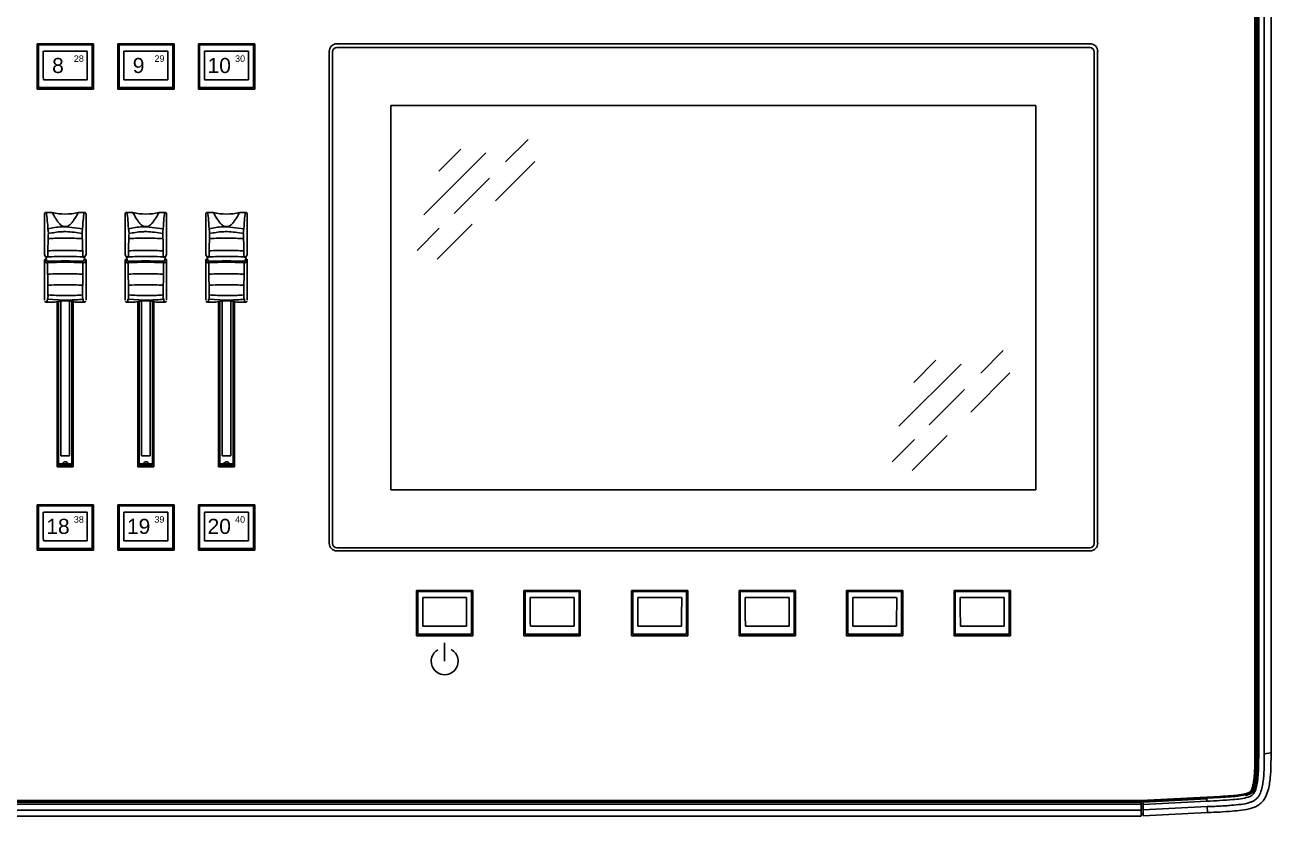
# Model space of a CAD drawing. Header units: inches. Extents: x 1.2 to 43.4, y 1.7 to 28.6.
# Drawn here: x 31.8 to 43.39, y 9.22 to 16.57 of the extents above; entities that cross this region are included whole.
import ezdxf
from ezdxf.enums import TextEntityAlignment as Align

# ---------------------------------------------------------------- set-up
doc = ezdxf.new("R2010")
doc.units = ezdxf.units.IN
doc.header["$MEASUREMENT"] = 0
doc.layers.add('ARTWORK', color=2, linetype='Continuous')
doc.layers.add('OBJECT', color=7, linetype='Continuous')
doc.styles.add('Arial', font='arial.ttf')

msp = doc.modelspace()

# ---------------------------------------------------------------- linework, layer by layer
for p, q in [((43.329, 19.833), (43.329, 9.795)), ((43.392, 9.803), (43.392, 19.916)), ((43.242, 9.798), (43.242, 19.719)), ((43.254, 9.8), (43.254, 19.746)), ((43.264, 19.783), (43.264, 9.816)), ((43.274, 9.814), (43.274, 19.773)), ((43.277, 19.762), (43.277, 9.795)), ((32.438, 16.392), (31.914, 16.392)), ((31.914, 16.392), (31.914, 15.971)), ((32.426, 16.383), (31.926, 16.383)), ((31.926, 16.383), (31.926, 15.986)), ((32.426, 15.986), (32.426, 16.383)), ((32.438, 15.971), (32.438, 16.392)), ((33.188, 16.392), (32.664, 16.392)), ((32.664, 16.392), (32.664, 15.971)), ((33.176, 16.383), (32.676, 16.383)), ((32.676, 16.383), (32.676, 15.986)), ((33.176, 15.986), (33.176, 16.383)), ((33.188, 15.971), (33.188, 16.392)), ((33.938, 16.392), (33.414, 16.392)), ((33.414, 16.392), (33.414, 15.971)), ((33.926, 16.383), (33.426, 16.383)), ((33.426, 16.383), (33.426, 15.986)), ((33.926, 15.986), (33.926, 16.383)), ((33.938, 15.971), (33.938, 16.392)), ((41.708, 16.394), (34.702, 16.394)), ((41.708, 16.36), (34.702, 16.36)), ((32.38, 16.325), (31.972, 16.325)), ((33.13, 16.325), (32.722, 16.325)), ((33.88, 16.325), (33.472, 16.325)), ((34.631, 16.324), (34.631, 11.752)), ((34.663, 16.326), (34.663, 11.749)), ((41.748, 11.749), (41.748, 16.326)), ((41.779, 11.752), (41.779, 16.324)), ((31.972, 16.059), (32.379, 16.059)), ((32.722, 16.059), (33.129, 16.059)), ((33.472, 16.059), (33.879, 16.059)), ((31.914, 15.971), (32.438, 15.971)), ((31.926, 15.986), (32.426, 15.986)), ((32.664, 15.971), (33.188, 15.971)), ((32.676, 15.986), (33.176, 15.986)), ((33.414, 15.971), (33.938, 15.971)), ((33.426, 15.986), (33.926, 15.986)), ((35.205, 15.821), (35.205, 12.248)), ((41.205, 15.821), (35.205, 15.821)), ((41.205, 12.248), (41.205, 15.821)), ((36.481, 15.505), (36.272, 15.296)), ((36.089, 15.381), (35.512, 14.804)), ((35.855, 15.415), (35.65, 15.209)), ((36.543, 15.299), (36.179, 14.935)), ((36.121, 15.144), (35.792, 14.816)), ((31.983, 14.436), (31.983, 14.812)), ((32.049, 14.827), (31.998, 14.827)), ((32.049, 14.827), (32.054, 14.827)), ((32.297, 14.827), (32.302, 14.827)), ((32.353, 14.827), (32.302, 14.827)), ((32.369, 14.436), (32.369, 14.812)), ((32.733, 14.436), (32.733, 14.812)), ((32.799, 14.827), (32.748, 14.827)), ((32.799, 14.827), (32.804, 14.827)), ((33.047, 14.827), (33.052, 14.827)), ((33.103, 14.827), (33.052, 14.827)), ((33.119, 14.436), (33.119, 14.812)), ((33.483, 14.436), (33.483, 14.812)), ((33.549, 14.827), (33.498, 14.827)), ((33.549, 14.827), (33.554, 14.827)), ((33.797, 14.827), (33.802, 14.827)), ((33.853, 14.827), (33.802, 14.827)), ((33.869, 14.436), (33.869, 14.812)), ((32.183, 14.694), (32.338, 14.675)), ((32.933, 14.694), (33.088, 14.675)), ((33.683, 14.694), (33.838, 14.675)), ((35.655, 14.679), (35.449, 14.473)), ((35.961, 14.717), (35.635, 14.392)), ((31.983, 14.436), (31.992, 14.417)), ((31.983, 14.433), (31.983, 14.436)), ((31.983, 14.433), (31.993, 14.414)), ((31.983, 14.386), (31.988, 14.391)), ((31.983, 14.01), (31.983, 14.386)), ((31.992, 14.362), (31.983, 14.386)), ((31.988, 14.391), (31.993, 14.391)), ((31.993, 14.391), (31.998, 14.396)), ((31.998, 14.411), (31.998, 14.396)), ((31.998, 14.396), (32.006, 14.374)), ((32.345, 14.374), (32.354, 14.396)), ((32.354, 14.411), (32.354, 14.396)), ((32.354, 14.396), (32.359, 14.391)), ((32.359, 14.417), (32.369, 14.436)), ((32.359, 14.414), (32.368, 14.433)), ((32.359, 14.391), (32.364, 14.391)), ((32.369, 14.386), (32.36, 14.362)), ((32.364, 14.391), (32.369, 14.386)), ((32.369, 14.436), (32.368, 14.433)), ((32.369, 14.01), (32.369, 14.386)), ((32.733, 14.436), (32.742, 14.417)), ((32.733, 14.433), (32.733, 14.436)), ((32.733, 14.433), (32.743, 14.414)), ((32.733, 14.386), (32.738, 14.391)), ((32.733, 14.01), (32.733, 14.386)), ((32.742, 14.362), (32.733, 14.386)), ((32.738, 14.391), (32.743, 14.391)), ((32.743, 14.391), (32.748, 14.396)), ((32.748, 14.411), (32.748, 14.396)), ((32.748, 14.396), (32.756, 14.374)), ((33.095, 14.374), (33.104, 14.396)), ((33.104, 14.411), (33.104, 14.396)), ((33.104, 14.396), (33.109, 14.391)), ((33.109, 14.417), (33.119, 14.436)), ((33.109, 14.414), (33.118, 14.433)), ((33.109, 14.391), (33.114, 14.391)), ((33.119, 14.386), (33.11, 14.362)), ((33.114, 14.391), (33.119, 14.386)), ((33.119, 14.436), (33.118, 14.433)), ((33.119, 14.01), (33.119, 14.386)), ((33.483, 14.436), (33.492, 14.417)), ((33.483, 14.433), (33.483, 14.436)), ((33.483, 14.433), (33.493, 14.414)), ((33.483, 14.386), (33.488, 14.391)), ((33.483, 14.01), (33.483, 14.386)), ((33.492, 14.362), (33.483, 14.386)), ((33.488, 14.391), (33.493, 14.391)), ((33.493, 14.391), (33.498, 14.396)), ((33.498, 14.411), (33.498, 14.396)), ((33.498, 14.396), (33.506, 14.374)), ((33.845, 14.374), (33.854, 14.396)), ((33.854, 14.411), (33.854, 14.396)), ((33.854, 14.396), (33.859, 14.391)), ((33.859, 14.417), (33.869, 14.436)), ((33.859, 14.414), (33.868, 14.433)), ((33.859, 14.391), (33.864, 14.391)), ((33.869, 14.386), (33.86, 14.362)), ((33.864, 14.391), (33.869, 14.386)), ((33.869, 14.436), (33.868, 14.433)), ((33.869, 14.01), (33.869, 14.386)), ((32.001, 13.993), (32.06, 13.993)), ((32.164, 14.012), (32.01, 14.019)), ((32.101, 13.996), (32.101, 12.461)), ((32.113, 13.998), (32.113, 12.475)), ((32.136, 14), (32.136, 12.563)), ((32.215, 12.563), (32.215, 14)), ((32.238, 12.475), (32.238, 13.998)), ((32.25, 12.461), (32.25, 13.996)), ((32.294, 13.993), (32.351, 13.993)), ((32.751, 13.993), (32.81, 13.993)), ((32.914, 14.012), (32.76, 14.019)), ((32.851, 13.996), (32.851, 12.461)), ((32.863, 13.998), (32.863, 12.475)), ((32.886, 14), (32.886, 12.563)), ((32.965, 12.563), (32.965, 14)), ((32.988, 12.475), (32.988, 13.998)), ((33, 12.461), (33, 13.996)), ((33.044, 13.993), (33.101, 13.993)), ((33.501, 13.993), (33.56, 13.993)), ((33.664, 14.012), (33.51, 14.019)), ((33.601, 13.996), (33.601, 12.461)), ((33.613, 13.998), (33.613, 12.475)), ((33.636, 14), (33.636, 12.563)), ((33.715, 12.563), (33.715, 14)), ((33.738, 12.475), (33.738, 13.998)), ((33.75, 12.461), (33.75, 13.996)), ((33.794, 13.993), (33.851, 13.993)), ((40.275, 13.452), (40.069, 13.246)), ((40.901, 13.542), (40.692, 13.333)), ((40.508, 13.417), (39.931, 12.84)), ((40.962, 13.335), (40.598, 12.971)), ((40.54, 13.181), (40.211, 12.852)), ((40.38, 12.753), (40.055, 12.428)), ((40.074, 12.715), (39.868, 12.51)), ((32.136, 12.563), (32.215, 12.563)), ((32.886, 12.563), (32.965, 12.563)), ((33.636, 12.563), (33.715, 12.563)), ((32.101, 12.461), (32.25, 12.461)), ((32.113, 12.49), (32.238, 12.49)), ((32.113, 12.475), (32.238, 12.475)), ((32.851, 12.461), (33, 12.461)), ((32.863, 12.49), (32.988, 12.49)), ((32.863, 12.475), (32.988, 12.475)), ((33.601, 12.461), (33.75, 12.461)), ((33.613, 12.49), (33.738, 12.49)), ((33.613, 12.475), (33.738, 12.475)), ((35.205, 12.249), (41.205, 12.249)), ((35.205, 12.248), (41.205, 12.248)), ((32.438, 12.109), (31.914, 12.109)), ((31.914, 12.109), (31.914, 11.689)), ((32.426, 12.1), (31.926, 12.1)), ((31.926, 12.1), (31.926, 11.703)), ((32.426, 11.703), (32.426, 12.1)), ((32.438, 11.689), (32.438, 12.109)), ((33.188, 12.109), (32.664, 12.109)), ((32.664, 12.109), (32.664, 11.689)), ((33.176, 12.1), (32.676, 12.1)), ((32.676, 12.1), (32.676, 11.703)), ((33.176, 11.703), (33.176, 12.1)), ((33.188, 11.689), (33.188, 12.109)), ((33.938, 12.109), (33.414, 12.109)), ((33.414, 12.109), (33.414, 11.689)), ((33.926, 12.1), (33.426, 12.1)), ((33.426, 12.1), (33.426, 11.703)), ((33.926, 11.703), (33.926, 12.1)), ((33.938, 11.689), (33.938, 12.109)), ((32.38, 12.042), (31.972, 12.042)), ((33.13, 12.042), (32.722, 12.042)), ((33.88, 12.042), (33.472, 12.042)), ((31.972, 11.776), (32.379, 11.776)), ((32.722, 11.776), (33.129, 11.776)), ((33.472, 11.776), (33.879, 11.776)), ((34.702, 11.71), (41.708, 11.71)), ((31.914, 11.689), (32.438, 11.689)), ((31.926, 11.703), (32.426, 11.703)), ((32.664, 11.689), (33.188, 11.689)), ((32.676, 11.703), (33.176, 11.703)), ((33.414, 11.689), (33.938, 11.689)), ((33.426, 11.703), (33.926, 11.703)), ((34.702, 11.681), (41.708, 11.681)), ((35.967, 11.314), (35.443, 11.314)), ((35.443, 11.314), (35.443, 10.893)), ((35.955, 11.305), (35.455, 11.305)), ((35.455, 11.305), (35.455, 10.908)), ((35.909, 11.247), (35.501, 11.247)), ((35.955, 10.908), (35.955, 11.305)), ((35.967, 10.893), (35.967, 11.314)), ((36.967, 11.314), (36.443, 11.314)), ((36.443, 11.314), (36.443, 10.893)), ((36.955, 11.305), (36.455, 11.305)), ((36.455, 11.305), (36.455, 10.908)), ((36.909, 11.247), (36.501, 11.247)), ((36.955, 10.908), (36.955, 11.305)), ((36.967, 10.893), (36.967, 11.314)), ((37.967, 11.314), (37.443, 11.314)), ((37.443, 11.314), (37.443, 10.893)), ((37.955, 11.305), (37.455, 11.305)), ((37.455, 11.305), (37.455, 10.908)), ((37.909, 11.247), (37.501, 11.247)), ((37.955, 10.908), (37.955, 11.305)), ((37.967, 10.893), (37.967, 11.314)), ((38.967, 11.314), (38.443, 11.314)), ((38.443, 11.314), (38.443, 10.893)), ((38.955, 11.305), (38.455, 11.305)), ((38.455, 11.305), (38.455, 10.908)), ((38.909, 11.247), (38.501, 11.247)), ((38.955, 10.908), (38.955, 11.305)), ((38.967, 10.893), (38.967, 11.314)), ((39.967, 11.314), (39.443, 11.314)), ((39.443, 11.314), (39.443, 10.893)), ((39.955, 11.305), (39.455, 11.305)), ((39.455, 11.305), (39.455, 10.908)), ((39.909, 11.247), (39.501, 11.247)), ((39.955, 10.908), (39.955, 11.305)), ((39.967, 10.893), (39.967, 11.314)), ((40.967, 11.314), (40.443, 11.314)), ((40.443, 11.314), (40.443, 10.893)), ((40.955, 11.305), (40.455, 11.305)), ((40.455, 11.305), (40.455, 10.908)), ((40.909, 11.247), (40.501, 11.247)), ((40.955, 10.908), (40.955, 11.305)), ((40.967, 10.893), (40.967, 11.314)), ((35.455, 10.908), (35.955, 10.908)), ((35.502, 10.981), (35.909, 10.981)), ((36.455, 10.908), (36.955, 10.908)), ((36.502, 10.981), (36.909, 10.981)), ((37.455, 10.908), (37.955, 10.908)), ((37.502, 10.981), (37.909, 10.981)), ((38.455, 10.908), (38.955, 10.908)), ((38.502, 10.981), (38.909, 10.981)), ((39.455, 10.908), (39.955, 10.908)), ((39.502, 10.981), (39.909, 10.981)), ((40.455, 10.908), (40.955, 10.908)), ((40.502, 10.981), (40.909, 10.981)), ((35.443, 10.893), (35.967, 10.893)), ((36.443, 10.893), (36.967, 10.893)), ((37.443, 10.893), (37.967, 10.893)), ((38.443, 10.893), (38.967, 10.893)), ((39.443, 10.893), (39.967, 10.893)), ((40.443, 10.893), (40.967, 10.893)), ((43.274, 9.814), (43.277, 9.795)), ((43.392, 9.803), (43.329, 9.795)), ((42.18, 9.36), (42.794, 9.392)), ((42.184, 9.347), (26.294, 9.347)), ((42.184, 9.326), (26.294, 9.326)), ((26.297, 9.351), (42.18, 9.351)), ((26.298, 9.36), (42.18, 9.36)), ((42.18, 9.351), (42.794, 9.383)), ((42.184, 9.351), (42.184, 9.217)), ((42.203, 9.33), (42.184, 9.33)), ((42.203, 9.307), (42.184, 9.307)), ((42.203, 9.282), (42.184, 9.282)), ((42.203, 9.346), (42.795, 9.377)), ((42.796, 9.355), (42.203, 9.325)), ((42.203, 9.218), (42.203, 9.352)), ((42.798, 9.304), (42.203, 9.273)), ((42.795, 9.377), (42.796, 9.355)), ((42.802, 9.249), (42.798, 9.304)), ((26.294, 9.272), (42.184, 9.272)), ((42.184, 9.217), (26.294, 9.217)), ((42.203, 9.237), (42.184, 9.237)), ((42.203, 9.218), (42.802, 9.249))]:
    msp.add_line(p, q)
for centre, radius, start, end in [((34.702, 16.323), 0.0708, 89.7864, 179.7846), ((34.702, 16.32), 0.0392, 89.7864, 179.7851), ((41.709, 16.323), 0.0708, 0.2149, 90.2134), ((41.708, 16.32), 0.0392, 0.2146, 90.213), ((32.176, 15.315), 0.504, 256.0343, 283.9657), ((32.926, 15.315), 0.504, 256.0343, 283.9657), ((33.676, 15.315), 0.504, 256.0343, 283.9657), ((32.219, 14.68), 0.053, 163.4721, 164.5832), ((32.132, 14.68), 0.053, 15.4168, 16.5279), ((32.969, 14.68), 0.053, 163.4721, 164.5832), ((32.882, 14.68), 0.053, 15.4168, 16.5279), ((33.719, 14.68), 0.053, 163.4721, 164.5832), ((33.632, 14.68), 0.053, 15.4168, 16.5279), ((31.997, 14.417), 0.00494, 180.0311, 206.2194), ((32.354, 14.417), 0.00496, 333.7423, 359.9138), ((32.747, 14.417), 0.00494, 180.0311, 206.2194), ((33.104, 14.417), 0.00496, 333.7423, 359.9138), ((33.497, 14.417), 0.00494, 180.0311, 206.2194), ((33.854, 14.417), 0.00496, 333.7423, 359.9138), ((32.176, 12.477), 0.0316, 24.5217, 155.4783), ((32.926, 12.477), 0.0316, 24.5217, 155.4783), ((33.676, 12.477), 0.0316, 24.5217, 155.4783), ((34.702, 11.752), 0.0708, 180.2151, 270.2136), ((34.702, 11.749), 0.0392, 180.2158, 270.2131), ((41.709, 11.752), 0.0708, 269.7866, 359.7853), ((41.708, 11.749), 0.0392, 269.7875, 359.7844), ((43.267, 9.794), 0.022, 70.1732, 96.1679), ((42.214, 9.355), 0.582, 2.1527, 3.2299)]:
    msp.add_arc(centre, radius, start, end)
for centre, major_axis, ratio, start_param, end_param in [((32.005, 16.165), (-0.004, 1.271), 0.026272, 1.444754, 1.654753), ((32.346, 16.165), (0.004, 1.271), 0.026272, 4.628433, 4.838432), ((32.755, 16.165), (-0.004, 1.271), 0.026272, 1.444754, 1.654753), ((33.096, 16.165), (0.004, 1.271), 0.026272, 4.628433, 4.838432), ((33.505, 16.165), (-0.004, 1.271), 0.026272, 1.444754, 1.654753), ((33.846, 16.165), (0.004, 1.271), 0.026272, 4.628433, 4.838432), ((31.997, 14.301), (-0.003, 0.534), 0.050493, 5.488096, 6.108339), ((32.354, 14.301), (0.003, 0.534), 0.050493, 0.174847, 0.795089), ((32.747, 14.301), (-0.003, 0.534), 0.050493, 5.488096, 6.108339), ((33.104, 14.301), (0.003, 0.534), 0.050493, 0.174847, 0.795089), ((33.497, 14.301), (-0.003, 0.534), 0.050493, 5.488096, 6.108339), ((33.854, 14.301), (0.003, 0.534), 0.050493, 0.174847, 0.795089), ((32.016, 14.374), (0.01, 0), 0.147857, 3.193953, 5.021477), ((32.176, 14.304), (0.515, 0), 0.139026, 1.261708, 1.879885), ((32.335, 14.374), (0.01, 0), 0.147857, 4.403301, 6.230825), ((32.766, 14.374), (0.01, 0), 0.147857, 3.193953, 5.021477), ((32.926, 14.304), (0.515, 0), 0.139026, 1.261708, 1.879885), ((33.085, 14.374), (0.01, 0), 0.147857, 4.403301, 6.230825), ((33.516, 14.374), (0.01, 0), 0.147857, 3.193953, 5.021477), ((33.676, 14.304), (0.515, 0), 0.139026, 1.261708, 1.879885), ((33.835, 14.374), (0.01, 0), 0.147857, 4.403301, 6.230825), ((31.996, 14.671), (-0.004, 0.678), 0.050817, 3.141275, 3.418792), ((32.355, 14.671), (0.004, 0.678), 0.050817, 2.864394, 3.141911), ((32.746, 14.671), (-0.004, 0.678), 0.050817, 3.141275, 3.418792), ((33.105, 14.671), (0.004, 0.678), 0.050817, 2.864394, 3.141911), ((33.496, 14.671), (-0.004, 0.678), 0.050817, 3.141275, 3.418792), ((33.855, 14.671), (0.004, 0.678), 0.050817, 2.864394, 3.141911), ((32.005, 11.882), (-0.004, 1.271), 0.026272, 1.444754, 1.654753), ((32.346, 11.882), (0.004, 1.271), 0.026272, 4.628433, 4.838432), ((32.755, 11.882), (-0.004, 1.271), 0.026272, 1.444754, 1.654753), ((33.096, 11.882), (0.004, 1.271), 0.026272, 4.628433, 4.838432), ((33.505, 11.882), (-0.004, 1.271), 0.026272, 1.444754, 1.654753), ((33.846, 11.882), (0.004, 1.271), 0.026272, 4.628433, 4.838432), ((35.535, 11.087), (-0.004, 1.271), 0.026272, 1.444754, 1.654753), ((35.876, 11.087), (0.004, 1.271), 0.026272, 4.628433, 4.838432), ((36.535, 11.087), (-0.004, 1.271), 0.026272, 1.444754, 1.654753), ((36.876, 11.087), (0.004, 1.271), 0.026272, 4.628433, 4.838432), ((37.535, 11.087), (-0.004, 1.271), 0.026272, 1.444754, 1.654753), ((37.876, 11.087), (0.004, 1.271), 0.026272, 4.628433, 4.838432), ((38.535, 11.087), (-0.004, 1.271), 0.026272, 1.444754, 1.654753), ((38.876, 11.087), (0.004, 1.271), 0.026272, 4.628433, 4.838432), ((39.535, 11.087), (-0.004, 1.271), 0.026272, 1.444754, 1.654753), ((39.876, 11.087), (0.004, 1.271), 0.026272, 4.628433, 4.838432), ((40.535, 11.087), (-0.004, 1.271), 0.026272, 1.444754, 1.654753), ((40.876, 11.087), (0.004, 1.271), 0.026272, 4.628433, 4.838432)]:
    msp.add_ellipse(centre, major_axis=major_axis, ratio=ratio, start_param=start_param, end_param=end_param)
for points, knots in [([(31.983, 14.812), (31.983, 14.813), (31.983, 14.817), (31.986, 14.822), (31.99, 14.825), (31.994, 14.827), (31.997, 14.827), (31.998, 14.827)], [0, 0, 0, 0, 0.214856, 0.429664, 0.644194, 0.85861, 1, 1, 1, 1]), ([(32.054, 14.827), (32.06, 14.816), (32.07, 14.798), (32.094, 14.755), (32.12, 14.723), (32.139, 14.706), (32.157, 14.697), (32.166, 14.696), (32.169, 14.695)], [0, 0, 0, 0, 0.385236, 0.682535, 0.801561, 0.919708, 0.973705, 1, 1, 1, 1]), ([(32.183, 14.695), (32.186, 14.696), (32.194, 14.697), (32.213, 14.706), (32.232, 14.723), (32.257, 14.755), (32.282, 14.798), (32.292, 14.816), (32.297, 14.827)], [0, 0, 0, 0, 0.026295, 0.080292, 0.198439, 0.317465, 0.614764, 1, 1, 1, 1]), ([(32.353, 14.827), (32.355, 14.827), (32.358, 14.827), (32.363, 14.824), (32.367, 14.82), (32.368, 14.816), (32.369, 14.813), (32.369, 14.812)], [0, 0, 0, 0, 0.214811, 0.429658, 0.644213, 0.858624, 1, 1, 1, 1]), ([(32.733, 14.812), (32.733, 14.813), (32.733, 14.817), (32.736, 14.822), (32.74, 14.825), (32.744, 14.827), (32.747, 14.827), (32.748, 14.827)], [0, 0, 0, 0, 0.214856, 0.429664, 0.644194, 0.85861, 1, 1, 1, 1]), ([(32.804, 14.827), (32.81, 14.816), (32.82, 14.798), (32.844, 14.755), (32.87, 14.723), (32.889, 14.706), (32.907, 14.697), (32.916, 14.696), (32.919, 14.695)], [0, 0, 0, 0, 0.385236, 0.682535, 0.801561, 0.919708, 0.973705, 1, 1, 1, 1]), ([(32.933, 14.695), (32.936, 14.696), (32.944, 14.697), (32.963, 14.706), (32.982, 14.723), (33.007, 14.755), (33.032, 14.798), (33.042, 14.816), (33.047, 14.827)], [0, 0, 0, 0, 0.026295, 0.080292, 0.198439, 0.317465, 0.614764, 1, 1, 1, 1]), ([(33.103, 14.827), (33.105, 14.827), (33.108, 14.827), (33.113, 14.824), (33.117, 14.82), (33.118, 14.816), (33.119, 14.813), (33.119, 14.812)], [0, 0, 0, 0, 0.214811, 0.429658, 0.644213, 0.858624, 1, 1, 1, 1]), ([(33.483, 14.812), (33.483, 14.813), (33.483, 14.817), (33.486, 14.822), (33.49, 14.825), (33.494, 14.827), (33.497, 14.827), (33.498, 14.827)], [0, 0, 0, 0, 0.214856, 0.429664, 0.644194, 0.85861, 1, 1, 1, 1]), ([(33.554, 14.827), (33.56, 14.816), (33.57, 14.798), (33.594, 14.755), (33.62, 14.723), (33.639, 14.706), (33.657, 14.697), (33.666, 14.696), (33.669, 14.695)], [0, 0, 0, 0, 0.385236, 0.682535, 0.801561, 0.919708, 0.973705, 1, 1, 1, 1]), ([(33.683, 14.695), (33.686, 14.696), (33.694, 14.697), (33.713, 14.706), (33.732, 14.723), (33.757, 14.755), (33.782, 14.798), (33.792, 14.816), (33.797, 14.827)], [0, 0, 0, 0, 0.026295, 0.080292, 0.198439, 0.317465, 0.614764, 1, 1, 1, 1]), ([(33.853, 14.827), (33.855, 14.827), (33.858, 14.827), (33.863, 14.824), (33.867, 14.82), (33.868, 14.816), (33.869, 14.813), (33.869, 14.812)], [0, 0, 0, 0, 0.214811, 0.429658, 0.644213, 0.858624, 1, 1, 1, 1]), ([(32.019, 14.63), (32.018, 14.616), (32.017, 14.581), (32.015, 14.515), (32.013, 14.455), (32.013, 14.42), (32.013, 14.414)], [0, 0, 0, 0, 0.23639, 0.574704, 0.922829, 1, 1, 1, 1]), ([(32.014, 14.675), (32.056, 14.683), (32.107, 14.693), (32.159, 14.694), (32.168, 14.694)], [0, 0, 0, 0, 0.824173, 1, 1, 1, 1]), ([(32.014, 14.675), (32.014, 14.673), (32.015, 14.668), (32.017, 14.658), (32.018, 14.648), (32.019, 14.638), (32.019, 14.633), (32.019, 14.63)], [0, 0, 0, 0, 0.178682, 0.389455, 0.593992, 0.796184, 1, 1, 1, 1]), ([(32.333, 14.63), (32.282, 14.639), (32.22, 14.649), (32.113, 14.647), (32.06, 14.638), (32.019, 14.63)], [0, 0, 0, 0, 0.48183, 0.603063, 1, 1, 1, 1]), ([(32.183, 14.694), (32.181, 14.694), (32.177, 14.693), (32.172, 14.693), (32.169, 14.694), (32.168, 14.694)], [0, 0, 0, 0, 0.349991, 0.834612, 1, 1, 1, 1]), ([(32.169, 14.695), (32.172, 14.695), (32.177, 14.694), (32.182, 14.695), (32.183, 14.695)], [0, 0, 0, 0, 0.795067, 1, 1, 1, 1]), ([(32.333, 14.63), (32.332, 14.633), (32.332, 14.638), (32.333, 14.648), (32.334, 14.658), (32.336, 14.668), (32.337, 14.673), (32.338, 14.675)], [0, 0, 0, 0, 0.203816, 0.406008, 0.610545, 0.821318, 1, 1, 1, 1]), ([(32.338, 14.414), (32.338, 14.431), (32.338, 14.478), (32.336, 14.554), (32.334, 14.603), (32.333, 14.63)], [0, 0, 0, 0, 0.2158517, 0.5694068, 1, 1, 1, 1]), ([(32.769, 14.63), (32.768, 14.616), (32.767, 14.581), (32.765, 14.515), (32.763, 14.455), (32.763, 14.42), (32.763, 14.414)], [0, 0, 0, 0, 0.23639, 0.574704, 0.922829, 1, 1, 1, 1]), ([(32.764, 14.675), (32.806, 14.683), (32.857, 14.693), (32.909, 14.694), (32.918, 14.694)], [0, 0, 0, 0, 0.824173, 1, 1, 1, 1]), ([(32.764, 14.675), (32.764, 14.673), (32.765, 14.668), (32.767, 14.658), (32.768, 14.648), (32.769, 14.638), (32.769, 14.633), (32.769, 14.63)], [0, 0, 0, 0, 0.178682, 0.389455, 0.593992, 0.796184, 1, 1, 1, 1]), ([(33.083, 14.63), (33.032, 14.639), (32.97, 14.649), (32.863, 14.647), (32.81, 14.638), (32.769, 14.63)], [0, 0, 0, 0, 0.48183, 0.603063, 1, 1, 1, 1]), ([(32.933, 14.694), (32.931, 14.694), (32.927, 14.693), (32.922, 14.693), (32.919, 14.694), (32.918, 14.694)], [0, 0, 0, 0, 0.349991, 0.834612, 1, 1, 1, 1]), ([(32.919, 14.695), (32.922, 14.695), (32.927, 14.694), (32.932, 14.695), (32.933, 14.695)], [0, 0, 0, 0, 0.795067, 1, 1, 1, 1]), ([(33.083, 14.63), (33.082, 14.633), (33.082, 14.638), (33.083, 14.648), (33.084, 14.658), (33.086, 14.668), (33.087, 14.673), (33.088, 14.675)], [0, 0, 0, 0, 0.203816, 0.406008, 0.610545, 0.821318, 1, 1, 1, 1]), ([(33.088, 14.414), (33.088, 14.431), (33.088, 14.478), (33.086, 14.554), (33.084, 14.603), (33.083, 14.63)], [0, 0, 0, 0, 0.2158517, 0.5694068, 1, 1, 1, 1]), ([(33.519, 14.63), (33.518, 14.616), (33.517, 14.581), (33.515, 14.515), (33.513, 14.455), (33.513, 14.42), (33.513, 14.414)], [0, 0, 0, 0, 0.23639, 0.574704, 0.922829, 1, 1, 1, 1]), ([(33.514, 14.675), (33.556, 14.683), (33.607, 14.693), (33.659, 14.694), (33.668, 14.694)], [0, 0, 0, 0, 0.824173, 1, 1, 1, 1]), ([(33.514, 14.675), (33.514, 14.673), (33.515, 14.668), (33.517, 14.658), (33.518, 14.648), (33.519, 14.638), (33.519, 14.633), (33.519, 14.63)], [0, 0, 0, 0, 0.178682, 0.389455, 0.593992, 0.796184, 1, 1, 1, 1]), ([(33.833, 14.63), (33.782, 14.639), (33.72, 14.649), (33.613, 14.647), (33.56, 14.638), (33.519, 14.63)], [0, 0, 0, 0, 0.48183, 0.603063, 1, 1, 1, 1]), ([(33.683, 14.694), (33.681, 14.694), (33.677, 14.693), (33.672, 14.693), (33.669, 14.694), (33.668, 14.694)], [0, 0, 0, 0, 0.349991, 0.834612, 1, 1, 1, 1]), ([(33.669, 14.695), (33.672, 14.695), (33.677, 14.694), (33.682, 14.695), (33.683, 14.695)], [0, 0, 0, 0, 0.795067, 1, 1, 1, 1]), ([(33.833, 14.63), (33.832, 14.633), (33.832, 14.638), (33.833, 14.648), (33.834, 14.658), (33.836, 14.668), (33.837, 14.673), (33.838, 14.675)], [0, 0, 0, 0, 0.203816, 0.406008, 0.610545, 0.821318, 1, 1, 1, 1]), ([(33.838, 14.414), (33.838, 14.431), (33.838, 14.478), (33.836, 14.554), (33.834, 14.603), (33.833, 14.63)], [0, 0, 0, 0, 0.2158517, 0.5694068, 1, 1, 1, 1]), ([(32.334, 14.583), (32.287, 14.585), (32.192, 14.59), (32.088, 14.587), (32.032, 14.584), (32.023, 14.584), (32.017, 14.583)], [0, 0, 0, 0, 0.45231, 0.909806, 0.941019, 1, 1, 1, 1]), ([(33.084, 14.583), (33.037, 14.585), (32.942, 14.59), (32.838, 14.587), (32.782, 14.584), (32.773, 14.584), (32.767, 14.583)], [0, 0, 0, 0, 0.45231, 0.909806, 0.941019, 1, 1, 1, 1]), ([(33.834, 14.583), (33.787, 14.585), (33.692, 14.59), (33.588, 14.587), (33.532, 14.584), (33.523, 14.584), (33.517, 14.583)], [0, 0, 0, 0, 0.45231, 0.909806, 0.941019, 1, 1, 1, 1]), ([(31.992, 14.417), (31.992, 14.416), (31.993, 14.416), (31.996, 14.415), (32, 14.414), (32.005, 14.414), (32.01, 14.414), (32.012, 14.414), (32.013, 14.414)], [0, 0, 0, 0, 0.18697, 0.374501, 0.560676, 0.743141, 0.921854, 1, 1, 1, 1]), ([(31.993, 14.414), (31.993, 14.414), (31.993, 14.413), (31.994, 14.412), (31.995, 14.412), (31.996, 14.411), (31.998, 14.411), (32.001, 14.411), (32.005, 14.41), (32.009, 14.41), (32.011, 14.411), (32.011, 14.411)], [0, 0, 0, 0, 0.050718, 0.110375, 0.16725, 0.230572, 0.338456, 0.559357, 0.74062, 0.930051, 1, 1, 1, 1]), ([(32.013, 14.414), (32.039, 14.415), (32.092, 14.416), (32.15, 14.417), (32.195, 14.417), (32.25, 14.417), (32.301, 14.415), (32.338, 14.414)], [0, 0, 0, 0, 0.24841, 0.49682, 0.527005, 0.647842, 1, 1, 1, 1]), ([(32.336, 14.469), (32.291, 14.471), (32.238, 14.474), (32.156, 14.474), (32.093, 14.473), (32.041, 14.471), (32.015, 14.469)], [0, 0, 0, 0, 0.428707, 0.496174, 0.752971, 1, 1, 1, 1]), ([(32.338, 14.414), (32.34, 14.414), (32.343, 14.414), (32.349, 14.414), (32.353, 14.414), (32.357, 14.415), (32.359, 14.416), (32.359, 14.416), (32.359, 14.417)], [0, 0, 0, 0, 0.177018, 0.353991, 0.530707, 0.709637, 0.892201, 1, 1, 1, 1]), ([(32.34, 14.411), (32.341, 14.411), (32.342, 14.41), (32.346, 14.41), (32.35, 14.411), (32.353, 14.411), (32.355, 14.411), (32.357, 14.412), (32.358, 14.413), (32.358, 14.414), (32.359, 14.414)], [0, 0, 0, 0, 0.070202, 0.259477, 0.445461, 0.643015, 0.772802, 0.873065, 0.956976, 1, 1, 1, 1]), ([(32.742, 14.417), (32.742, 14.416), (32.743, 14.416), (32.746, 14.415), (32.75, 14.414), (32.755, 14.414), (32.76, 14.414), (32.762, 14.414), (32.763, 14.414)], [0, 0, 0, 0, 0.18697, 0.374501, 0.560676, 0.743141, 0.921854, 1, 1, 1, 1]), ([(32.743, 14.414), (32.743, 14.414), (32.743, 14.413), (32.744, 14.412), (32.745, 14.412), (32.746, 14.411), (32.748, 14.411), (32.751, 14.411), (32.755, 14.41), (32.759, 14.41), (32.761, 14.411), (32.761, 14.411)], [0, 0, 0, 0, 0.050718, 0.110375, 0.16725, 0.230572, 0.338456, 0.559357, 0.74062, 0.930051, 1, 1, 1, 1]), ([(32.763, 14.414), (32.789, 14.415), (32.842, 14.416), (32.9, 14.417), (32.945, 14.417), (33, 14.417), (33.051, 14.415), (33.088, 14.414)], [0, 0, 0, 0, 0.24841, 0.49682, 0.527005, 0.647842, 1, 1, 1, 1]), ([(33.086, 14.469), (33.041, 14.471), (32.988, 14.474), (32.906, 14.474), (32.843, 14.473), (32.791, 14.471), (32.765, 14.469)], [0, 0, 0, 0, 0.428707, 0.496174, 0.752971, 1, 1, 1, 1]), ([(33.088, 14.414), (33.09, 14.414), (33.093, 14.414), (33.099, 14.414), (33.103, 14.414), (33.107, 14.415), (33.109, 14.416), (33.109, 14.416), (33.109, 14.417)], [0, 0, 0, 0, 0.177018, 0.353991, 0.530707, 0.709637, 0.892201, 1, 1, 1, 1]), ([(33.09, 14.411), (33.091, 14.411), (33.092, 14.41), (33.096, 14.41), (33.1, 14.411), (33.103, 14.411), (33.105, 14.411), (33.107, 14.412), (33.108, 14.413), (33.108, 14.414), (33.109, 14.414)], [0, 0, 0, 0, 0.070202, 0.259477, 0.445461, 0.643015, 0.772802, 0.873065, 0.956976, 1, 1, 1, 1]), ([(33.492, 14.417), (33.492, 14.416), (33.493, 14.416), (33.496, 14.415), (33.5, 14.414), (33.505, 14.414), (33.51, 14.414), (33.512, 14.414), (33.513, 14.414)], [0, 0, 0, 0, 0.18697, 0.374501, 0.560676, 0.743141, 0.921854, 1, 1, 1, 1]), ([(33.493, 14.414), (33.493, 14.414), (33.493, 14.413), (33.494, 14.412), (33.495, 14.412), (33.496, 14.411), (33.498, 14.411), (33.501, 14.411), (33.505, 14.41), (33.509, 14.41), (33.511, 14.411), (33.511, 14.411)], [0, 0, 0, 0, 0.050718, 0.110375, 0.16725, 0.230572, 0.338456, 0.559357, 0.74062, 0.930051, 1, 1, 1, 1]), ([(33.513, 14.414), (33.539, 14.415), (33.592, 14.416), (33.65, 14.417), (33.695, 14.417), (33.75, 14.417), (33.801, 14.415), (33.838, 14.414)], [0, 0, 0, 0, 0.24841, 0.49682, 0.527005, 0.647842, 1, 1, 1, 1]), ([(33.836, 14.469), (33.791, 14.471), (33.738, 14.474), (33.656, 14.474), (33.593, 14.473), (33.541, 14.471), (33.515, 14.469)], [0, 0, 0, 0, 0.428707, 0.496174, 0.752971, 1, 1, 1, 1]), ([(33.838, 14.414), (33.84, 14.414), (33.843, 14.414), (33.849, 14.414), (33.853, 14.414), (33.857, 14.415), (33.859, 14.416), (33.859, 14.416), (33.859, 14.417)], [0, 0, 0, 0, 0.177018, 0.353991, 0.530707, 0.709637, 0.892201, 1, 1, 1, 1]), ([(33.84, 14.411), (33.841, 14.411), (33.842, 14.41), (33.846, 14.41), (33.85, 14.411), (33.853, 14.411), (33.855, 14.411), (33.857, 14.412), (33.858, 14.413), (33.858, 14.414), (33.859, 14.414)], [0, 0, 0, 0, 0.070202, 0.259477, 0.445461, 0.643015, 0.772802, 0.873065, 0.956976, 1, 1, 1, 1]), ([(32.012, 14.359), (32.011, 14.359), (32.007, 14.359), (32.002, 14.359), (31.997, 14.36), (31.994, 14.361), (31.992, 14.361), (31.992, 14.362), (31.992, 14.362)], [0, 0, 0, 0, 0.181493, 0.362968, 0.544416, 0.726223, 0.908504, 1, 1, 1, 1]), ([(32.339, 14.359), (32.312, 14.361), (32.258, 14.363), (32.198, 14.363), (32.154, 14.363), (32.099, 14.363), (32.049, 14.361), (32.012, 14.359)], [0, 0, 0, 0, 0.252922, 0.505844, 0.535963, 0.656536, 1, 1, 1, 1]), ([(32.012, 14.359), (32.012, 14.326), (32.012, 14.263), (32.013, 14.161), (32.015, 14.096), (32.015, 14.06)], [0, 0, 0, 0, 0.33474, 0.629276, 1, 1, 1, 1]), ([(32.336, 14.06), (32.336, 14.079), (32.337, 14.125), (32.339, 14.205), (32.339, 14.287), (32.339, 14.338), (32.339, 14.359)], [0, 0, 0, 0, 0.1969487, 0.4861234, 0.7836845, 1, 1, 1, 1]), ([(32.36, 14.362), (32.359, 14.361), (32.359, 14.361), (32.356, 14.36), (32.352, 14.36), (32.347, 14.359), (32.342, 14.359), (32.34, 14.359), (32.339, 14.359)], [0, 0, 0, 0, 0.182819, 0.365724, 0.548454, 0.730718, 0.912494, 1, 1, 1, 1]), ([(32.762, 14.359), (32.761, 14.359), (32.757, 14.359), (32.752, 14.359), (32.747, 14.36), (32.744, 14.361), (32.742, 14.361), (32.742, 14.362), (32.742, 14.362)], [0, 0, 0, 0, 0.181493, 0.362968, 0.544416, 0.726223, 0.908504, 1, 1, 1, 1]), ([(33.089, 14.359), (33.062, 14.361), (33.008, 14.363), (32.948, 14.363), (32.904, 14.363), (32.849, 14.363), (32.799, 14.361), (32.762, 14.359)], [0, 0, 0, 0, 0.252922, 0.505844, 0.535963, 0.656536, 1, 1, 1, 1]), ([(32.762, 14.359), (32.762, 14.326), (32.762, 14.263), (32.763, 14.161), (32.765, 14.096), (32.765, 14.06)], [0, 0, 0, 0, 0.33474, 0.629276, 1, 1, 1, 1]), ([(33.086, 14.06), (33.086, 14.079), (33.087, 14.125), (33.089, 14.205), (33.089, 14.287), (33.089, 14.338), (33.089, 14.359)], [0, 0, 0, 0, 0.1969487, 0.4861234, 0.7836845, 1, 1, 1, 1]), ([(33.11, 14.362), (33.109, 14.361), (33.109, 14.361), (33.106, 14.36), (33.102, 14.36), (33.097, 14.359), (33.092, 14.359), (33.09, 14.359), (33.089, 14.359)], [0, 0, 0, 0, 0.182819, 0.365724, 0.548454, 0.730718, 0.912494, 1, 1, 1, 1]), ([(33.512, 14.359), (33.511, 14.359), (33.507, 14.359), (33.502, 14.359), (33.497, 14.36), (33.494, 14.361), (33.492, 14.361), (33.492, 14.362), (33.492, 14.362)], [0, 0, 0, 0, 0.181493, 0.362968, 0.544416, 0.726223, 0.908504, 1, 1, 1, 1]), ([(33.839, 14.359), (33.812, 14.361), (33.758, 14.363), (33.698, 14.363), (33.654, 14.363), (33.599, 14.363), (33.549, 14.361), (33.512, 14.359)], [0, 0, 0, 0, 0.252922, 0.505844, 0.535963, 0.656536, 1, 1, 1, 1]), ([(33.512, 14.359), (33.512, 14.326), (33.512, 14.263), (33.513, 14.161), (33.515, 14.096), (33.515, 14.06)], [0, 0, 0, 0, 0.33474, 0.629276, 1, 1, 1, 1]), ([(33.836, 14.06), (33.836, 14.079), (33.837, 14.125), (33.839, 14.205), (33.839, 14.287), (33.839, 14.338), (33.839, 14.359)], [0, 0, 0, 0, 0.1969487, 0.4861234, 0.7836845, 1, 1, 1, 1]), ([(33.86, 14.362), (33.859, 14.361), (33.859, 14.361), (33.856, 14.36), (33.852, 14.36), (33.847, 14.359), (33.842, 14.359), (33.84, 14.359), (33.839, 14.359)], [0, 0, 0, 0, 0.182819, 0.365724, 0.548454, 0.730718, 0.912494, 1, 1, 1, 1]), ([(32.338, 14.252), (32.293, 14.254), (32.239, 14.257), (32.16, 14.257), (32.096, 14.256), (32.044, 14.254), (32.014, 14.252)], [0, 0, 0, 0, 0.420317, 0.505079, 0.717721, 1, 1, 1, 1]), ([(32.337, 14.15), (32.312, 14.151), (32.261, 14.154), (32.204, 14.155), (32.161, 14.155), (32.104, 14.155), (32.053, 14.152), (32.015, 14.15)], [0, 0, 0, 0, 0.24269, 0.485376, 0.515759, 0.637395, 1, 1, 1, 1]), ([(33.088, 14.252), (33.043, 14.254), (32.989, 14.257), (32.91, 14.257), (32.846, 14.256), (32.794, 14.254), (32.764, 14.252)], [0, 0, 0, 0, 0.420317, 0.505079, 0.717721, 1, 1, 1, 1]), ([(33.087, 14.15), (33.062, 14.151), (33.011, 14.154), (32.954, 14.155), (32.911, 14.155), (32.854, 14.155), (32.803, 14.152), (32.765, 14.15)], [0, 0, 0, 0, 0.24269, 0.485376, 0.515759, 0.637395, 1, 1, 1, 1]), ([(33.838, 14.252), (33.793, 14.254), (33.739, 14.257), (33.66, 14.257), (33.596, 14.256), (33.544, 14.254), (33.514, 14.252)], [0, 0, 0, 0, 0.420317, 0.505079, 0.717721, 1, 1, 1, 1]), ([(33.837, 14.15), (33.812, 14.151), (33.761, 14.154), (33.704, 14.155), (33.661, 14.155), (33.604, 14.155), (33.553, 14.152), (33.515, 14.15)], [0, 0, 0, 0, 0.24269, 0.485376, 0.515759, 0.637395, 1, 1, 1, 1]), ([(32.015, 14.06), (32.015, 14.057), (32.016, 14.051), (32.015, 14.041), (32.014, 14.031), (32.012, 14.023), (32.011, 14.02), (32.01, 14.019), (32.01, 14.019)], [0, 0, 0, 0, 0.155387, 0.362001, 0.574125, 0.787348, 0.968022, 1, 1, 1, 1]), ([(32.015, 14.06), (32.067, 14.056), (32.129, 14.053), (32.238, 14.053), (32.292, 14.057), (32.336, 14.06)], [0, 0, 0, 0, 0.482261, 0.585617, 1, 1, 1, 1]), ([(32.341, 14.019), (32.341, 14.02), (32.339, 14.023), (32.338, 14.031), (32.336, 14.041), (32.336, 14.051), (32.336, 14.057), (32.336, 14.06)], [0, 0, 0, 0, 0.2123336, 0.4256431, 0.6378526, 0.8445506, 1, 1, 1, 1]), ([(32.765, 14.06), (32.765, 14.057), (32.766, 14.051), (32.765, 14.041), (32.764, 14.031), (32.762, 14.023), (32.761, 14.02), (32.76, 14.019), (32.76, 14.019)], [0, 0, 0, 0, 0.155387, 0.362001, 0.574125, 0.787348, 0.968022, 1, 1, 1, 1]), ([(32.765, 14.06), (32.817, 14.056), (32.879, 14.053), (32.988, 14.053), (33.042, 14.057), (33.086, 14.06)], [0, 0, 0, 0, 0.482261, 0.585617, 1, 1, 1, 1]), ([(33.091, 14.019), (33.091, 14.02), (33.089, 14.023), (33.088, 14.031), (33.086, 14.041), (33.086, 14.051), (33.086, 14.057), (33.086, 14.06)], [0, 0, 0, 0, 0.2123336, 0.4256431, 0.6378526, 0.8445506, 1, 1, 1, 1]), ([(33.515, 14.06), (33.515, 14.057), (33.516, 14.051), (33.515, 14.041), (33.514, 14.031), (33.512, 14.023), (33.511, 14.02), (33.51, 14.019), (33.51, 14.019)], [0, 0, 0, 0, 0.155387, 0.362001, 0.574125, 0.787348, 0.968022, 1, 1, 1, 1]), ([(33.515, 14.06), (33.567, 14.056), (33.629, 14.053), (33.738, 14.053), (33.792, 14.057), (33.836, 14.06)], [0, 0, 0, 0, 0.482261, 0.585617, 1, 1, 1, 1]), ([(33.841, 14.019), (33.841, 14.02), (33.839, 14.023), (33.838, 14.031), (33.836, 14.041), (33.836, 14.051), (33.836, 14.057), (33.836, 14.06)], [0, 0, 0, 0, 0.2123336, 0.4256431, 0.6378526, 0.8445506, 1, 1, 1, 1]), ([(31.986, 14.001), (31.988, 13.998), (31.991, 13.993), (31.998, 13.994), (32.001, 13.994)], [0, 0, 0, 0, 0.675806, 1, 1, 1, 1]), ([(32.077, 13.993), (32.11, 13.999), (32.175, 14.012), (32.24, 13.999), (32.272, 13.993)], [0, 0, 0, 0, 0.505891, 1, 1, 1, 1]), ([(32.341, 14.019), (32.296, 14.016), (32.246, 14.012), (32.194, 14.012), (32.188, 14.012)], [0, 0, 0, 0, 0.886615, 1, 1, 1, 1]), ([(32.35, 13.994), (32.352, 13.994), (32.358, 13.992), (32.363, 13.998), (32.365, 14), (32.366, 14.001)], [0, 0, 0, 0, 0.18537, 0.830061, 1, 1, 1, 1]), ([(32.736, 14.001), (32.738, 13.998), (32.741, 13.993), (32.748, 13.994), (32.751, 13.994)], [0, 0, 0, 0, 0.675806, 1, 1, 1, 1]), ([(32.827, 13.993), (32.86, 13.999), (32.925, 14.012), (32.99, 13.999), (33.022, 13.993)], [0, 0, 0, 0, 0.505891, 1, 1, 1, 1]), ([(33.091, 14.019), (33.046, 14.016), (32.996, 14.012), (32.944, 14.012), (32.938, 14.012)], [0, 0, 0, 0, 0.886615, 1, 1, 1, 1]), ([(33.1, 13.994), (33.102, 13.994), (33.108, 13.992), (33.113, 13.998), (33.115, 14), (33.116, 14.001)], [0, 0, 0, 0, 0.18537, 0.830061, 1, 1, 1, 1]), ([(33.486, 14.001), (33.488, 13.998), (33.491, 13.993), (33.498, 13.994), (33.501, 13.994)], [0, 0, 0, 0, 0.675806, 1, 1, 1, 1]), ([(33.577, 13.993), (33.61, 13.999), (33.675, 14.012), (33.74, 13.999), (33.772, 13.993)], [0, 0, 0, 0, 0.505891, 1, 1, 1, 1]), ([(33.841, 14.019), (33.796, 14.016), (33.746, 14.012), (33.694, 14.012), (33.688, 14.012)], [0, 0, 0, 0, 0.886615, 1, 1, 1, 1]), ([(33.85, 13.994), (33.852, 13.994), (33.858, 13.992), (33.863, 13.998), (33.865, 14), (33.866, 14.001)], [0, 0, 0, 0, 0.18537, 0.830061, 1, 1, 1, 1]), ([(42.794, 9.383), (42.835, 9.385), (42.911, 9.389), (43.012, 9.395), (43.096, 9.403), (43.153, 9.412), (43.185, 9.424), (43.198, 9.431), (43.206, 9.437), (43.214, 9.446), (43.223, 9.462), (43.232, 9.488), (43.242, 9.532), (43.249, 9.598), (43.254, 9.691), (43.254, 9.761), (43.254, 9.8)], [0, 0, 0, 0, 0.1550256, 0.2855003, 0.3843091, 0.4722571, 0.5034115, 0.5160456, 0.5269132, 0.5406505, 0.561869, 0.5968694, 0.6441193, 0.7350269, 0.8500924, 1, 1, 1, 1]), ([(42.794, 9.392), (42.835, 9.394), (42.91, 9.398), (43.011, 9.404), (43.085, 9.411), (43.136, 9.419), (43.166, 9.427), (43.186, 9.435), (43.197, 9.442), (43.203, 9.448), (43.207, 9.455), (43.213, 9.467), (43.221, 9.489), (43.23, 9.532), (43.238, 9.597), (43.242, 9.69), (43.242, 9.759), (43.242, 9.798)], [0, 0, 0, 0, 0.158638, 0.291637, 0.391974, 0.447641, 0.491036, 0.512692, 0.529002, 0.53971, 0.54763, 0.55761, 0.59316, 0.638553, 0.730276, 0.847113, 1, 1, 1, 1]), ([(43.277, 9.795), (43.277, 9.754), (43.276, 9.662), (43.27, 9.551), (43.252, 9.47), (43.237, 9.431), (43.212, 9.405), (43.169, 9.388), (43.11, 9.375), (42.981, 9.364), (42.876, 9.359), (42.796, 9.355)], [0, 0, 0, 0, 0.14952, 0.337801, 0.404718, 0.453377, 0.486268, 0.531853, 0.619347, 0.707278, 1, 1, 1, 1]), ([(43.329, 9.795), (43.329, 9.77), (43.329, 9.72), (43.327, 9.645), (43.323, 9.576), (43.315, 9.515), (43.304, 9.459), (43.287, 9.415), (43.265, 9.384), (43.243, 9.365), (43.218, 9.352), (43.175, 9.335), (43.109, 9.324), (43.034, 9.317), (42.968, 9.312), (42.911, 9.309), (42.855, 9.306), (42.817, 9.305), (42.798, 9.304)], [0, 0, 0, 0, 0.0843382, 0.1677317, 0.2500645, 0.3127028, 0.3750903, 0.4377157, 0.4690357, 0.5003878, 0.5317061, 0.5630134, 0.6546913, 0.7501711, 0.8126209, 0.875078, 0.9375386, 1, 1, 1, 1]), ([(42.802, 9.249), (42.878, 9.252), (42.983, 9.257), (43.12, 9.27), (43.205, 9.285), (43.272, 9.314), (43.312, 9.349), (43.342, 9.392), (43.371, 9.466), (43.391, 9.608), (43.392, 9.726), (43.392, 9.803)], [0, 0, 0, 0, 0.227633, 0.316294, 0.411626, 0.487019, 0.52986, 0.571017, 0.643008, 0.767781, 1, 1, 1, 1]), ([(43.151, 9.409), (43.161, 9.411), (43.183, 9.415), (43.213, 9.428), (43.239, 9.458), (43.259, 9.522), (43.271, 9.614), (43.274, 9.718), (43.274, 9.785), (43.274, 9.814)], [0, 0, 0, 0, 0.069599, 0.14425, 0.203709, 0.324932, 0.565452, 0.807063, 1, 1, 1, 1]), ([(43.264, 9.816), (43.264, 9.786), (43.264, 9.72), (43.262, 9.616), (43.248, 9.527), (43.233, 9.468), (43.219, 9.453), (43.216, 9.45)], [0, 0, 0, 0, 0.238222, 0.53423, 0.828887, 0.970955, 1, 1, 1, 1])]:
    msp.add_open_spline(points, degree=3, knots=knots)
at = {"layer": 'ARTWORK'}
for points in [[(35.705, 10.655), (35.705, 10.828)], [(35.765, 10.765), (35.776, 10.758), (35.786, 10.75), (35.796, 10.741), (35.805, 10.731), (35.812, 10.72), (35.818, 10.708), (35.824, 10.696), (35.827, 10.682), (35.83, 10.669), (35.83, 10.655), (35.829, 10.635), (35.824, 10.615), (35.816, 10.597), (35.806, 10.581), (35.794, 10.566), (35.779, 10.554), (35.763, 10.544), (35.745, 10.536), (35.726, 10.531), (35.705, 10.53), (35.685, 10.531), (35.666, 10.536), (35.648, 10.544), (35.632, 10.554), (35.617, 10.566), (35.604, 10.581), (35.594, 10.597), (35.587, 10.615), (35.582, 10.635), (35.58, 10.655), (35.581, 10.669), (35.583, 10.682), (35.587, 10.695), (35.592, 10.707), (35.598, 10.718), (35.605, 10.729), (35.613, 10.739), (35.622, 10.748), (35.632, 10.756), (35.643, 10.763)]]:
    msp.add_lwpolyline(points, dxfattribs=at)
at = {"layer": 'OBJECT'}
for p, q in [((32.06, 13.993), (32.077, 13.993)), ((32.164, 14.012), (32.188, 14.012)), ((32.272, 13.993), (32.294, 13.993)), ((32.81, 13.993), (32.827, 13.993)), ((32.914, 14.012), (32.938, 14.012)), ((33.022, 13.993), (33.044, 13.993)), ((33.56, 13.993), (33.577, 13.993)), ((33.664, 14.012), (33.688, 14.012)), ((33.772, 13.993), (33.794, 13.993))]:
    msp.add_line(p, q, dxfattribs=at)

# ---------------------------------------------------------------- texts
at = {"layer": 'ARTWORK', "style": 'Arial'}
for s, height, p in [('8', 0.14, (32.108, 16.122)), ('28', 0.06, (32.302, 16.226)), ('9', 0.14, (32.858, 16.122)), ('29', 0.06, (33.052, 16.226)), ('10', 0.14, (33.608, 16.122)), ('30', 0.06, (33.802, 16.226)), ('18', 0.14, (32.108, 11.839)), ('38', 0.06, (32.302, 11.943)), ('19', 0.14, (32.858, 11.839)), ('39', 0.06, (33.052, 11.943)), ('20', 0.14, (33.608, 11.839)), ('40', 0.06, (33.802, 11.943))]:
    msp.add_text(s, height=height, dxfattribs=at).set_placement(p, align=Align.CENTER)

doc.saveas('drawing.dxf')
